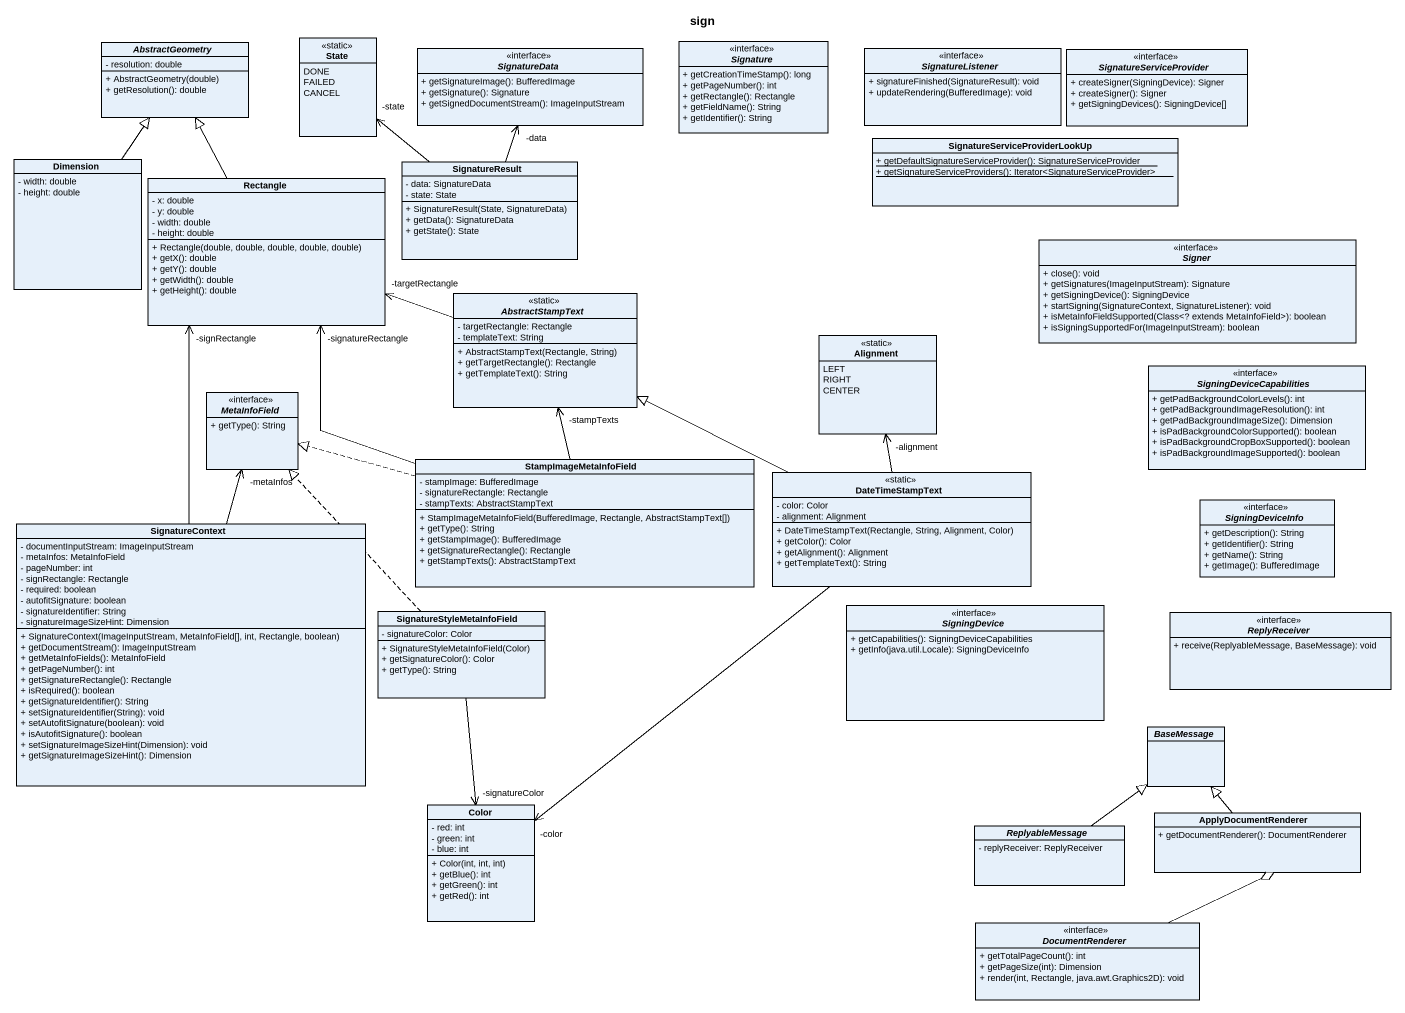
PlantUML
@startuml
title sign
hide circle
hide empty members
skinparam classAttributeIconSize 0
abstract class AbstractGeometry {
  - resolution: double
  + AbstractGeometry(double)
  + getResolution(): double
}
class "State" as State_ <<static>> {
  DONE
  FAILED
  CANCEL
}
interface SignatureData <<interface>> {
  + getSignatureImage(): BufferedImage
  + getSignature(): Signature
  + getSignedDocumentStream(): ImageInputStream
}
interface Signature <<interface>> {
  + getCreationTimeStamp(): long
  + getPageNumber(): int
  + getRectangle(): Rectangle
  + getFieldName(): String
  + getIdentifier(): String
}
interface SignatureListener <<interface>> {
  + signatureFinished(SignatureResult): void
  + updateRendering(BufferedImage): void
}
interface SignatureServiceProvider <<interface>> {
  + createSigner(SigningDevice): Signer
  + createSigner(): Signer
  + getSigningDevices(): SigningDevice[]
}
class Dimension {
  - width: double
  - height: double
}
class SignatureResult {
  - data: SignatureData
  - state: State
  + SignatureResult(State, SignatureData)
  + getData(): SignatureData
  + getState(): State
}
class "SignatureServiceProviderLookUp" as SignatureServiceProviderLook {
  {static} + getDefaultSignatureServiceProvider(): SignatureServiceProvider
  {static} + getSignatureServiceProviders(): Iterator<SignatureServiceProvider>
}
class "Rectangle" as Rectangle_ {
  - x: double
  - y: double
  - width: double
  - height: double
  + Rectangle(double, double, double, double, double)
  + getX(): double
  + getY(): double
  + getWidth(): double
  + getHeight(): double
}
interface Signer <<interface>> {
  + close(): void
  + getSignatures(ImageInputStream): Signature
  + getSigningDevice(): SigningDevice
  + startSigning(SignatureContext, SignatureListener): void
  + isMetaInfoFieldSupported(Class<? extends MetaInfoField>): boolean
  + isSigningSupportedFor(ImageInputStream): boolean
}
abstract class AbstractStampText <<static>> {
  - targetRectangle: Rectangle
  - templateText: String
  + AbstractStampText(Rectangle, String)
  + getTargetRectangle(): Rectangle
  + getTemplateText(): String
}
class Alignment <<static>> {
  LEFT
  RIGHT
  CENTER
}
interface SigningDeviceCapabilities <<interface>> {
  + getPadBackgroundColorLevels(): int
  + getPadBackgroundImageResolution(): int
  + getPadBackgroundImageSize(): Dimension
  + isPadBackgroundColorSupported(): boolean
  + isPadBackgroundCropBoxSupported(): boolean
  + isPadBackgroundImageSupported(): boolean
}
interface MetaInfoField <<interface>> {
  + getType(): String
}
class StampImageMetaInfoField {
  - stampImage: BufferedImage
  - signatureRectangle: Rectangle
  - stampTexts: AbstractStampText
  + StampImageMetaInfoField(BufferedImage, Rectangle, AbstractStampText[])
  + getType(): String
  + getStampImage(): BufferedImage
  + getSignatureRectangle(): Rectangle
  + getStampTexts(): AbstractStampText
}
class DateTimeStampText <<static>> {
  - color: Color
  - alignment: Alignment
  + DateTimeStampText(Rectangle, String, Alignment, Color)
  + getColor(): Color
  + getAlignment(): Alignment
  + getTemplateText(): String
}
interface SigningDeviceInfo <<interface>> {
  + getDescription(): String
  + getIdentifier(): String
  + getName(): String
  + getImage(): BufferedImage
}
class SignatureContext {
  - documentInputStream: ImageInputStream
  - metaInfos: MetaInfoField
  - pageNumber: int
  - signRectangle: Rectangle
  - required: boolean
  - autofitSignature: boolean
  - signatureIdentifier: String
  - signatureImageSizeHint: Dimension
  + SignatureContext(ImageInputStream, MetaInfoField[], int, Rectangle, boolean)
  + getDocumentStream(): ImageInputStream
  + getMetaInfoFields(): MetaInfoField
  + getPageNumber(): int
  + getSignatureRectangle(): Rectangle
  + isRequired(): boolean
  + getSignatureIdentifier(): String
  + setSignatureIdentifier(String): void
  + setAutofitSignature(boolean): void
  + isAutofitSignature(): boolean
  + setSignatureImageSizeHint(Dimension): void
  + getSignatureImageSizeHint(): Dimension
}
class SignatureStyleMetaInfoField {
  - signatureColor: Color
  + SignatureStyleMetaInfoField(Color)
  + getSignatureColor(): Color
  + getType(): String
}
interface SigningDevice <<interface>> {
  + getCapabilities(): SigningDeviceCapabilities
  + getInfo(java.util.Locale): SigningDeviceInfo
}
interface ReplyReceiver <<interface>> {
  + receive(ReplyableMessage, BaseMessage): void
}
abstract class BaseMessage
class Color {
  - red: int
  - green: int
  - blue: int
  + Color(int, int, int)
  + getBlue(): int
  + getGreen(): int
  + getRed(): int
}
abstract class ReplyableMessage {
  - replyReceiver: ReplyReceiver
}
class ApplyDocumentRenderer {
  + getDocumentRenderer(): DocumentRenderer
}
interface DocumentRenderer <<interface>> {
  + getTotalPageCount(): int
  + getPageSize(int): Dimension
  + render(int, Rectangle, java.awt.Graphics2D): void
}
Dimension -up-|> AbstractGeometry
SignatureResult -up-> "-state" State_
SignatureResult -up-> "-data" SignatureData
Rectangle_ -up-|> AbstractGeometry
AbstractStampText -left-> "-targetRectangle" Rectangle_
StampImageMetaInfoField -up-> "-signatureRectangle" Rectangle_
StampImageMetaInfoField -up-> "-stampTexts" AbstractStampText
StampImageMetaInfoField .left.|> MetaInfoField
DateTimeStampText -left-|> AbstractStampText
DateTimeStampText -up-> "-alignment" Alignment
DateTimeStampText --> "-color" Color
SignatureContext -up-> "-signRectangle" Rectangle_
SignatureContext -up-> "-metaInfos" MetaInfoField
SignatureStyleMetaInfoField .up.|> MetaInfoField
SignatureStyleMetaInfoField --> "-signatureColor" Color
ReplyableMessage -up-|> BaseMessage
ApplyDocumentRenderer -up-|> BaseMessage
ApplyDocumentRenderer o-- DocumentRenderer
@enduml
